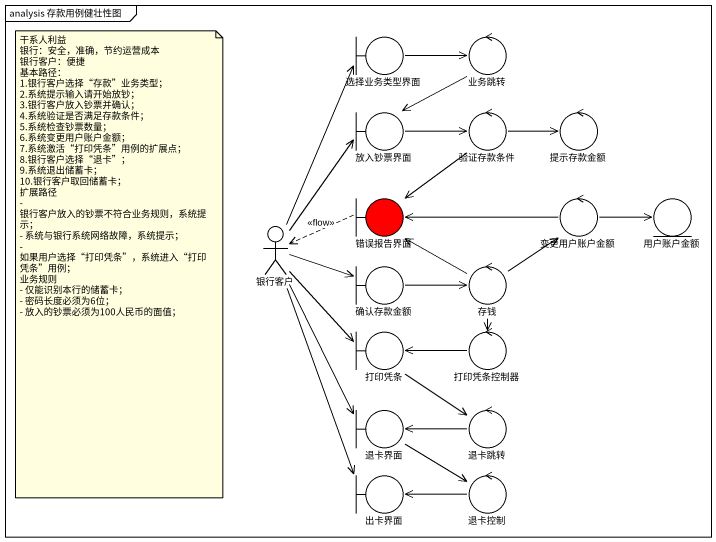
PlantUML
@startuml
mainframe analysis 存款用例健壮性图
boundary 选择业务类型界面
control 业务跳转
boundary 放入钞票界面
control 验证存款条件
control 提示存款金额
boundary 错误报告界面 #FF0000
control 变更用户账户金额
entity 用户账户金额
actor 银行客户
boundary 确认存款金额
control 存钱
boundary 打印凭条
control 打印凭条控制器
boundary 退卡界面
control 退卡跳转
boundary 出卡界面
control 退卡控制
选择业务类型界面 -right-> 业务跳转
业务跳转 --> 放入钞票界面
放入钞票界面 -right-> 验证存款条件
验证存款条件 -right-> 提示存款金额
验证存款条件 --> 错误报告界面
错误报告界面 .left.> 银行客户 : <<flow>>
变更用户账户金额 -left-> 错误报告界面
变更用户账户金额 -right-> 用户账户金额
银行客户 -up-> 选择业务类型界面
银行客户 -up-> 放入钞票界面
银行客户 -right-> 确认存款金额
银行客户 --> 打印凭条
银行客户 --> 退卡界面
银行客户 --> 出卡界面
确认存款金额 -right-> 存钱
存钱 -up-> 错误报告界面
存钱 -up-> 变更用户账户金额
存钱 --> 打印凭条控制器
打印凭条 --> 退卡跳转
打印凭条控制器 -left-> 打印凭条
退卡界面 --> 退卡控制
退卡跳转 -left-> 退卡界面
退卡控制 -left-> 出卡界面
note as N1
  干系人利益
  银行：安全，准确，节约运营成本
  银行客户：便捷
  基本路径：
  1.银行客户选择“存款”业务类型；
  2.系统提示输入请开始放钞；
  3.银行客户放入钞票并确认；
  4.系统验证是否满足存款条件；
  5.系统检查钞票数量；
  6.系统变更用户账户金额；
  7.系统激活“打印凭条”用例的扩展点；
  8.银行客户选择“退卡”；
  9.系统退出储蓄卡；
  10.银行客户取回储蓄卡；
  扩展路径
  - 银行客户放入的钞票不符合业务规则，系统提示；
  - 系统与银行系统网络故障，系统提示；
  - 如果用户选择“打印凭条”，系统进入“打印凭条”用例；
  业务规则
  - 仅能识别本行的储蓄卡；
  - 密码长度必须为6位；
  - 放入的钞票必须为100人民币的面值；
end note
@enduml
